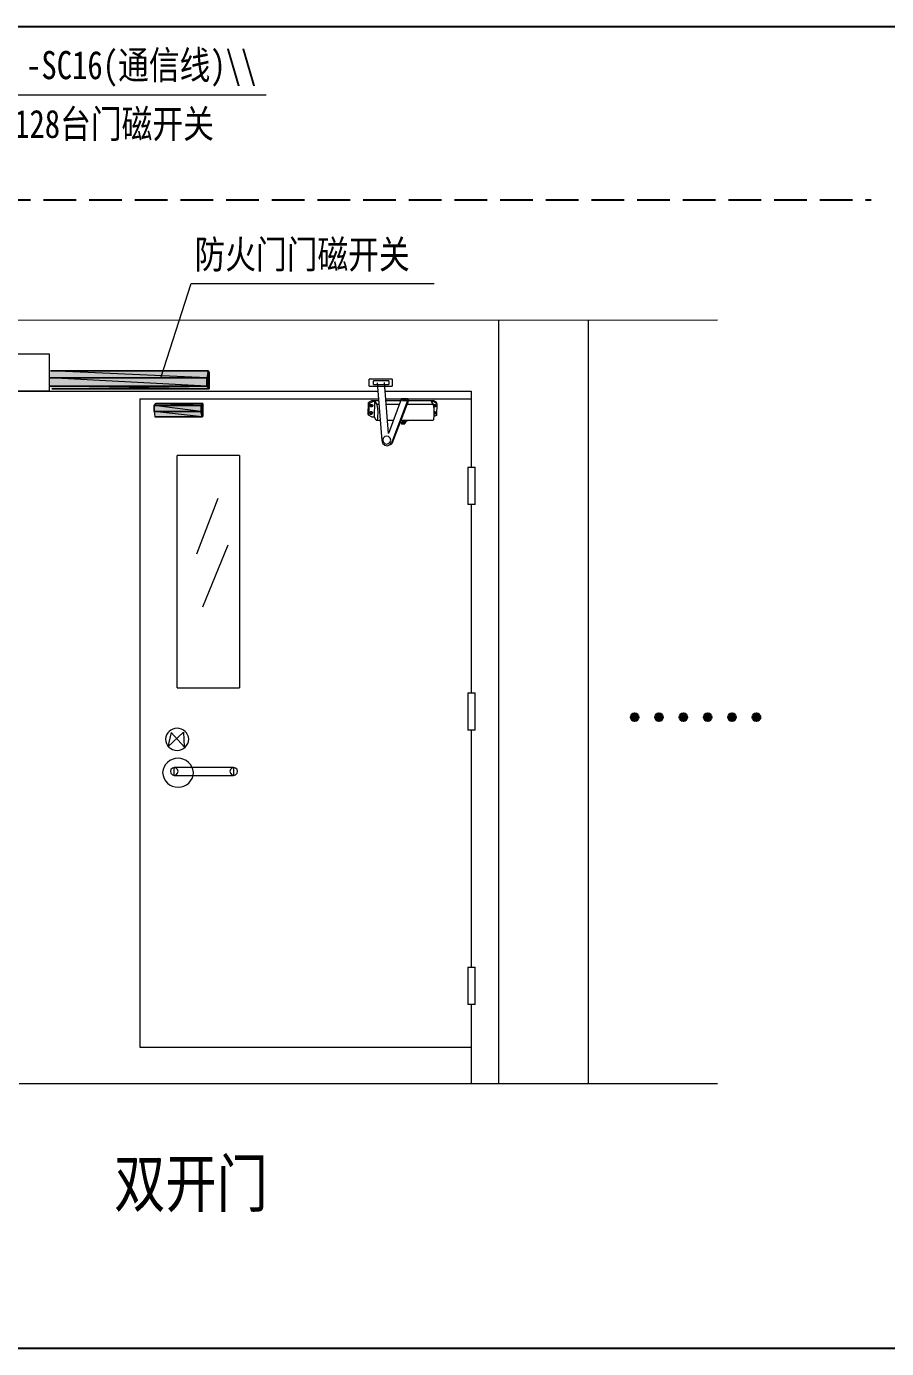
# Model space of a CAD drawing. Header units: millimetres. Extents: x -633009578 to 5705885, y -633235091 to 2571734.
# Drawn here: x 2437078 to 2443671, y 2028609 to 2038735 of the extents above; entities that cross this region are included whole.
import ezdxf

# ---------------------------------------------------------------- set-up
doc = ezdxf.new("R2010")
doc.units = ezdxf.units.MM
doc.header["$LTSCALE"] = 1000
doc.header["$MEASUREMENT"] = 0
doc.linetypes.add('DASH', pattern=[0.35, 0.25, -0.1])
doc.layers.get('0').update_dxf_attribs({"color": 9})
doc.styles.add('-仿宋_GB2312', font='simhei.ttf')

msp = doc.modelspace()

# ---------------------------------------------------------------- hatches: boundary and pattern name
at = {"lineweight": 5}
for points in [[(2437263, 2036097), (2437253.4, 2036043.8), (2438460.4, 2036043.8)], [(2437263, 2036097), (2438470.1, 2036097), (2438460.4, 2036043.8)], [(2438467.6, 2036084.9), (2438460.4, 2036043.8), (2438479.7, 2036043.8)], [(2438470.1, 2036097), (2438467.6, 2036084.9), (2438479.7, 2036084.9)], [(2438467.6, 2036084.9), (2438479.7, 2036084.9), (2438479.7, 2036043.8)], [(2437253.4, 2036043.8), (2438460.4, 2036043.8), (2438460.4, 2035980.9)], [(2437253.4, 2036043.8), (2437253.4, 2035980.9), (2438460.4, 2035980.9)], [(2437253.4, 2035980.9), (2438460.4, 2035980.9), (2438479.7, 2035959.2)], [(2437253.4, 2035980.9), (2437272.7, 2035959.2), (2438479.7, 2035959.2)], [(2438460.4, 2036043.8), (2438479.7, 2036043.8), (2438479.7, 2035980.9)], [(2438460.4, 2036043.8), (2438460.4, 2035980.9), (2438479.7, 2035980.9)], [(2438460.4, 2035980.9), (2438479.7, 2035980.9), (2438479.7, 2035959.2)], [(2438070.9, 2035847.9), (2438056.4, 2035831), (2438414.4, 2035831)], [(2438056.4, 2035831), (2438414.4, 2035831), (2438414.4, 2035785)], [(2438056.4, 2035831), (2438056.4, 2035785), (2438414.4, 2035785)], [(2438056.4, 2035785), (2438414.4, 2035785), (2438424.1, 2035743.9)], [(2438056.4, 2035785), (2438063.7, 2035743.9), (2438424.1, 2035743.9)], [(2438070.9, 2035847.9), (2438431.3, 2035847.9), (2438414.4, 2035831)], [(2438431.3, 2035847.9), (2438414.4, 2035831), (2438431.3, 2035831)], [(2438414.4, 2035831), (2438431.3, 2035831), (2438431.3, 2035785)], [(2438414.4, 2035831), (2438414.4, 2035785), (2438431.3, 2035785)], [(2438414.4, 2035785), (2438431.3, 2035785), (2438431.3, 2035753.6)], [(2438414.4, 2035785), (2438421.7, 2035753.6), (2438431.3, 2035753.6)], [(2438421.7, 2035753.6), (2438431.3, 2035753.6), (2438424.1, 2035743.9)]]:
    msp.add_hatch(color=256, dxfattribs=at).paths.add_polyline_path(points)
at = {"true_color": 0xffffff}
h = msp.add_hatch(color=7, dxfattribs=at)
h.set_gradient(color1=(255, 255, 255), tint=1)
edge = h.paths.add_edge_path()
edge.add_arc((2441739.8, 2033444.3), 30, 0, 360)
h = msp.add_hatch(color=7, dxfattribs=at)
h.set_gradient(color1=(255, 255, 255), tint=1)
edge = h.paths.add_edge_path()
edge.add_arc((2441926.5, 2033444.3), 30, 0, 360)
h = msp.add_hatch(color=7, dxfattribs=at)
h.set_gradient(color1=(255, 255, 255), tint=1)
edge = h.paths.add_edge_path()
edge.add_arc((2442113.2, 2033444.3), 30, 0, 360)
h = msp.add_hatch(color=7, dxfattribs=at)
h.set_gradient(color1=(255, 255, 255), tint=1)
edge = h.paths.add_edge_path()
edge.add_arc((2442299.8, 2033444.3), 30, 0, 360)
h = msp.add_hatch(color=7, dxfattribs=at)
h.set_gradient(color1=(255, 255, 255), tint=1)
edge = h.paths.add_edge_path()
edge.add_arc((2442486.5, 2033444.3), 30, 0, 360)
h = msp.add_hatch(color=7, dxfattribs=at)
h.set_gradient(color1=(255, 255, 255), tint=1)
edge = h.paths.add_edge_path()
edge.add_arc((2442673.2, 2033444.3), 30, 0, 360)

# ---------------------------------------------------------------- linework, layer by layer
msp.add_line((2431675.7, 2038735.1, 3914.5), (2444568, 2038735.1, 3914.5))
at = {"color": 6, "lineweight": 5}
for p, q in [((2434124.6, 2038211.3, 3914.5), (2438914.8, 2038211.3, 3914.5)), ((2438109.3, 2036043.4, 3914.5), (2438342.2, 2036766.5, 3914.5)), ((2438342.2, 2036766.5, 3914.5), (2440203.9, 2036766.5, 3914.5))]:
    msp.add_line(p, q, dxfattribs=at)
at = {"linetype": 'DASH'}
msp.add_line((2433358.5, 2037406.6, 3914.5), (2443551.8, 2037406.6, 3914.5), dxfattribs=at)
at = {"lineweight": 5}
for p, q in [((2433544.9, 2036485.8, 3914.5), (2442374.3, 2036487.9, 3914.5)), ((2440695.4, 2036487.4, 3914.5), (2440695.4, 2030637.6, 3914.5)), ((2441384.6, 2036487.7, 3914.5), (2441384.6, 2030637.6, 3914.5)), ((2438470.1, 2036097, 3914.5), (2437263, 2036097, 3914.5)), ((2438460.4, 2036043.8, 3914.5), (2437263, 2036097, 3914.5)), ((2437263, 2036097, 3914.5), (2438470.1, 2036097, 3914.5)), ((2438460.4, 2036043.8, 3914.5), (2437263, 2036097, 3914.5)), ((2438470.1, 2036097, 3914.5), (2437263, 2036097, 3914.5)), ((2437263, 2036097, 3914.5), (2438470.1, 2036097, 3914.5)), ((2437819.4, 2036097, 3914.5), (2437833.9, 2036097, 3914.5)), ((2438470.1, 2036097, 3914.5), (2438460.4, 2036043.8, 3914.5)), ((2438470.1, 2036097, 3914.5), (2438460.4, 2036043.8, 3914.5)), ((2438467.6, 2036084.9, 3914.5), (2438460.4, 2036043.8, 3914.5)), ((2438470.1, 2036097, 3914.5), (2438467.6, 2036084.9, 3914.5)), ((2438479.7, 2036043.8, 3914.5), (2438467.6, 2036084.9, 3914.5)), ((2438467.6, 2036084.9, 3914.5), (2438479.7, 2036084.9, 3914.5)), ((2438479.7, 2036043.8, 3914.5), (2438467.6, 2036084.9, 3914.5)), ((2438467.6, 2036084.9, 3914.5), (2438479.7, 2036084.9, 3914.5)), ((2438470.1, 2036097, 3914.5), (2438479.7, 2036084.9, 3914.5)), ((2438479.7, 2036084.9, 3914.5), (2438470.1, 2036097, 3914.5)), ((2438479.7, 2035959.2, 3914.5), (2438479.7, 2036084.9, 3914.5)), ((2438479.7, 2036084.9, 3914.5), (2438479.7, 2036043.8, 3914.5)), ((2438460.4, 2036043.8, 3914.5), (2437253.4, 2036043.8, 3914.5)), ((2438460.4, 2035980.9, 3914.5), (2437253.4, 2036043.8, 3914.5)), ((2437253.4, 2036043.8, 3914.5), (2438460.4, 2036043.8, 3914.5)), ((2438460.4, 2035980.9, 3914.5), (2437253.4, 2036043.8, 3914.5)), ((2438460.4, 2036043.8, 3914.5), (2437253.4, 2036043.8, 3914.5)), ((2437253.4, 2036043.8, 3914.5), (2438460.4, 2036043.8, 3914.5)), ((2438460.4, 2036043.8, 3914.5), (2437253.4, 2036043.8, 3914.5)), ((2437253.4, 2036043.8, 3914.5), (2438460.4, 2036043.8, 3914.5)), ((2437253.4, 2036043.8, 3914.5), (2438460.4, 2036043.8, 3914.5)), ((2437253.4, 2035980.9, 3914.5), (2438460.4, 2035980.9, 3914.5)), ((2438479.7, 2035959.2, 3914.5), (2437253.4, 2035980.9, 3914.5)), ((2437253.4, 2035980.9, 3914.5), (2438460.4, 2035980.9, 3914.5)), ((2438479.7, 2035959.2, 3914.5), (2437253.4, 2035980.9, 3914.5)), ((2438460.4, 2035980.9, 3914.5), (2437253.4, 2035980.9, 3914.5)), ((2437253.4, 2035980.9, 3914.5), (2438460.4, 2035980.9, 3914.5)), ((2438460.4, 2035980.9, 3914.5), (2437253.4, 2035980.9, 3914.5)), ((2437253.4, 2035980.9, 3914.5), (2438460.4, 2035980.9, 3914.5)), ((2437253.4, 2035980.9, 3914.5), (2438460.4, 2035980.9, 3914.5)), ((2437272.7, 2035959.2, 3914.5), (2438479.7, 2035959.2, 3914.5)), ((2438479.7, 2035959.2, 3914.5), (2437272.7, 2035959.2, 3914.5)), ((2437272.7, 2035959.2, 3914.5), (2438479.7, 2035959.2, 3914.5)), ((2437272.7, 2035959.2, 3914.5), (2438479.7, 2035959.2, 3914.5)), ((2438460.4, 2035980.9, 3914.5), (2438460.4, 2036043.8, 3914.5)), ((2438460.4, 2036043.8, 3914.5), (2438460.4, 2035980.9, 3914.5)), ((2438479.7, 2035980.9, 3914.5), (2438460.4, 2036043.8, 3914.5)), ((2438460.4, 2036043.8, 3914.5), (2438479.7, 2036043.8, 3914.5)), ((2438479.7, 2035980.9, 3914.5), (2438460.4, 2036043.8, 3914.5)), ((2438460.4, 2036043.8, 3914.5), (2438460.4, 2035980.9, 3914.5)), ((2438460.4, 2036043.8, 3914.5), (2438479.7, 2036043.8, 3914.5)), ((2438460.4, 2035980.9, 3914.5), (2438479.7, 2035959.2, 3914.5)), ((2438460.4, 2035980.9, 3914.5), (2438479.7, 2035959.2, 3914.5)), ((2438479.7, 2035959.2, 3914.5), (2438460.4, 2035980.9, 3914.5)), ((2438460.4, 2035980.9, 3914.5), (2438479.7, 2035980.9, 3914.5)), ((2438460.4, 2035980.9, 3914.5), (2438479.7, 2035980.9, 3914.5)), ((2438479.7, 2036043.8, 3914.5), (2438479.7, 2035980.9, 3914.5)), ((2438479.7, 2035980.9, 3914.5), (2438479.7, 2035959.2, 3914.5)), ((2439880.3, 2036034.1, 3914.5), (2439706.1, 2036034.1, 3914.5)), ((2439706.1, 2035980.9, 3914.5), (2439706.1, 2036034.1, 3914.5)), ((2439706.1, 2035980.9, 3914.5), (2439880.3, 2035980.9, 3914.5)), ((2439856.1, 2036019.6, 3914.5), (2439737.5, 2036019.6, 3914.5)), ((2439737.5, 2035993, 3914.5), (2439737.5, 2036019.6, 3914.5)), ((2439737.5, 2035993, 3914.5), (2439856.1, 2035993, 3914.5)), ((2439766.6, 2036005.1, 3914.5), (2439802.9, 2035562.5, 3914.5)), ((2439853.7, 2035618.1, 3914.5), (2439822.2, 2036007.5, 3914.5)), ((2439856.1, 2036019.6, 3914.5), (2439856.1, 2035993, 3914.5)), ((2439880.3, 2036034.1, 3914.5), (2439880.3, 2035980.9, 3914.5)), ((2436157.6, 2035942.2, 3914.5), (2439771.4, 2035942.2, 3914.5)), ((2437947.6, 2035881.8, 3914.5), (2437947.6, 2030918.2, 3914.5)), ((2437947.6, 2035881.8, 3914.5), (2439706.1, 2035881.8, 3914.5)), ((2439698.8, 2035763.2, 3914.5), (2439701.3, 2035855.2, 3914.5)), ((2439727.9, 2035869.7, 3914.5), (2439701.3, 2035855.2, 3914.5)), ((2439701.3, 2035855.2, 3914.5), (2439706.1, 2035847.9, 3914.5)), ((2439706.1, 2035881.8, 3914.5), (2439776.3, 2035881.8, 3914.5)), ((2439706.1, 2035847.9, 3914.5), (2439732.7, 2035862.4, 3914.5)), ((2439727.9, 2035869.7, 3914.5), (2439778.7, 2035869.7, 3914.5)), ((2439727.9, 2035869.7, 3914.5), (2439732.7, 2035862.4, 3914.5)), ((2439749.6, 2035862.4, 3914.5), (2439732.7, 2035862.4, 3914.5)), ((2439747.2, 2035741.5, 3914.5), (2439749.6, 2035862.4, 3914.5)), ((2439749.6, 2035862.4, 3914.5), (2439764.2, 2035838.2, 3914.5)), ((2439827, 2035942.2, 3914.5), (2440487.4, 2035942.2, 3914.5)), ((2439831.9, 2035881.8, 3914.5), (2440487.4, 2035881.8, 3914.5)), ((2439834.3, 2035869.7, 3914.5), (2439945.6, 2035869.7, 3914.5)), ((2439952.8, 2035886.6, 3914.5), (2439853.7, 2035618.1, 3914.5)), ((2440003.6, 2035881.8, 3914.5), (2439877.8, 2035550.4, 3914.5)), ((2440006, 2035869.7, 3914.5), (2439877.8, 2035538.3, 3914.5)), ((2439950.4, 2035886.6, 3914.5), (2439948, 2035872.1, 3914.5)), ((2439950.4, 2035886.6, 3914.5), (2439991.5, 2035884.2, 3914.5)), ((2439955.2, 2035869.7, 3914.5), (2439984.3, 2035867.2, 3914.5)), ((2439986.7, 2035881.8, 3914.5), (2439960.1, 2035881.8, 3914.5)), ((2439960.1, 2035881.8, 3914.5), (2439962.5, 2035874.5, 3914.5)), ((2439962.5, 2035874.5, 3914.5), (2439989.1, 2035874.5, 3914.5)), ((2439991.5, 2035867.2, 3914.5), (2439984.3, 2035867.2, 3914.5)), ((2439989.1, 2035874.5, 3914.5), (2439986.7, 2035881.8, 3914.5)), ((2439991.5, 2035884.2, 3914.5), (2440001.2, 2035884.2, 3914.5)), ((2439994, 2035869.7, 3914.5), (2439991.5, 2035867.2, 3914.5)), ((2439996.4, 2035869.7, 3914.5), (2439994, 2035869.7, 3914.5)), ((2440001.2, 2035874.5, 3914.5), (2439996.4, 2035869.7, 3914.5)), ((2440001.2, 2035884.2, 3914.5), (2440001.2, 2035881.8, 3914.5)), ((2440003.6, 2035872.1, 3914.5), (2440001.2, 2035881.8, 3914.5)), ((2440001.2, 2035881.8, 3914.5), (2440003.6, 2035872.1, 3914.5)), ((2440001.2, 2035881.8, 3914.5), (2440001.2, 2035874.5, 3914.5)), ((2440001.2, 2035874.5, 3914.5), (2440001.2, 2035864.8, 3914.5)), ((2440003.6, 2035872.1, 3914.5), (2440001.2, 2035862.4, 3914.5)), ((2440003.6, 2035872.1, 3914.5), (2440003.6, 2035874.5, 3914.5)), ((2440010.9, 2035869.7, 3914.5), (2440194.7, 2035869.7, 3914.5)), ((2440199.6, 2035862.4, 3914.5), (2440180.2, 2035862.4, 3914.5)), ((2440180.2, 2035862.4, 3914.5), (2440194.7, 2035838.2, 3914.5)), ((2440221.3, 2035855.2, 3914.5), (2440194.7, 2035869.7, 3914.5)), ((2440199.6, 2035862.4, 3914.5), (2440194.7, 2035869.7, 3914.5)), ((2440199.6, 2035862.4, 3914.5), (2440223.7, 2035847.9, 3914.5)), ((2440223.7, 2035847.9, 3914.5), (2440221.3, 2035855.2, 3914.5)), ((2440487.4, 2035942.2, 3914.5), (2440487.4, 2035690.7, 3914.5)), ((2440487.4, 2035881.8, 3914.5), (2440487.4, 2035359.3, 3914.5)), ((2438056.4, 2035831, 3914.5), (2438070.9, 2035847.9, 3914.5)), ((2438070.9, 2035847.9, 3914.5), (2438056.4, 2035831, 3914.5)), ((2438056.4, 2035785, 3914.5), (2438056.4, 2035831, 3914.5)), ((2438056.4, 2035831, 3914.5), (2438414.4, 2035831, 3914.5)), ((2438414.4, 2035785, 3914.5), (2438056.4, 2035831, 3914.5)), ((2438056.4, 2035831, 3914.5), (2438414.4, 2035831, 3914.5)), ((2438414.4, 2035785, 3914.5), (2438056.4, 2035831, 3914.5)), ((2438056.4, 2035831, 3914.5), (2438056.4, 2035785, 3914.5)), ((2438414.4, 2035831, 3914.5), (2438056.4, 2035831, 3914.5)), ((2438056.4, 2035831, 3914.5), (2438414.4, 2035831, 3914.5)), ((2438414.4, 2035831, 3914.5), (2438056.4, 2035831, 3914.5)), ((2438056.4, 2035831, 3914.5), (2438414.4, 2035831, 3914.5)), ((2438056.4, 2035831, 3914.5), (2438414.4, 2035831, 3914.5)), ((2438056.4, 2035785, 3914.5), (2438063.7, 2035743.9, 3914.5)), ((2438414.4, 2035785, 3914.5), (2438056.4, 2035785, 3914.5)), ((2438424.1, 2035743.9, 3914.5), (2438056.4, 2035785, 3914.5)), ((2438056.4, 2035785, 3914.5), (2438414.4, 2035785, 3914.5)), ((2438424.1, 2035743.9, 3914.5), (2438056.4, 2035785, 3914.5)), ((2438056.4, 2035785, 3914.5), (2438063.7, 2035743.9, 3914.5)), ((2438414.4, 2035785, 3914.5), (2438056.4, 2035785, 3914.5)), ((2438056.4, 2035785, 3914.5), (2438414.4, 2035785, 3914.5)), ((2438414.4, 2035785, 3914.5), (2438056.4, 2035785, 3914.5)), ((2438056.4, 2035785, 3914.5), (2438414.4, 2035785, 3914.5)), ((2438056.4, 2035785, 3914.5), (2438414.4, 2035785, 3914.5)), ((2438070.9, 2035847.9, 3914.5), (2438431.3, 2035847.9, 3914.5)), ((2438414.4, 2035831, 3914.5), (2438070.9, 2035847.9, 3914.5)), ((2438070.9, 2035847.9, 3914.5), (2438431.3, 2035847.9, 3914.5)), ((2438414.4, 2035831, 3914.5), (2438070.9, 2035847.9, 3914.5)), ((2438431.3, 2035847.9, 3914.5), (2438070.9, 2035847.9, 3914.5)), ((2438070.9, 2035847.9, 3914.5), (2438431.3, 2035847.9, 3914.5)), ((2438414.4, 2035831, 3914.5), (2438431.3, 2035847.9, 3914.5)), ((2438431.3, 2035847.9, 3914.5), (2438414.4, 2035831, 3914.5)), ((2438431.3, 2035847.9, 3914.5), (2438414.4, 2035831, 3914.5)), ((2438414.4, 2035831, 3914.5), (2438414.4, 2035785, 3914.5)), ((2438431.3, 2035785, 3914.5), (2438414.4, 2035831, 3914.5)), ((2438414.4, 2035831, 3914.5), (2438431.3, 2035831, 3914.5)), ((2438431.3, 2035785, 3914.5), (2438414.4, 2035831, 3914.5)), ((2438414.4, 2035831, 3914.5), (2438414.4, 2035785, 3914.5)), ((2438414.4, 2035831, 3914.5), (2438431.3, 2035831, 3914.5)), ((2438414.4, 2035831, 3914.5), (2438414.4, 2035785, 3914.5)), ((2438424.1, 2035743.9, 3914.5), (2438414.4, 2035785, 3914.5)), ((2438431.3, 2035753.6, 3914.5), (2438414.4, 2035785, 3914.5)), ((2438414.4, 2035785, 3914.5), (2438431.3, 2035785, 3914.5)), ((2438431.3, 2035753.6, 3914.5), (2438414.4, 2035785, 3914.5)), ((2438414.4, 2035785, 3914.5), (2438421.7, 2035753.6, 3914.5)), ((2438414.4, 2035785, 3914.5), (2438431.3, 2035785, 3914.5)), ((2438414.4, 2035785, 3914.5), (2438424.1, 2035743.9, 3914.5)), ((2438424.1, 2035743.9, 3914.5), (2438421.7, 2035753.6, 3914.5)), ((2438421.7, 2035753.6, 3914.5), (2438431.3, 2035753.6, 3914.5)), ((2438421.7, 2035753.6, 3914.5), (2438431.3, 2035753.6, 3914.5)), ((2438424.1, 2035743.9, 3914.5), (2438431.3, 2035753.6, 3914.5)), ((2438431.3, 2035753.6, 3914.5), (2438424.1, 2035743.9, 3914.5)), ((2438431.3, 2035847.9, 3914.5), (2438431.3, 2035753.6, 3914.5)), ((2438431.3, 2035831, 3914.5), (2438431.3, 2035847.9, 3914.5)), ((2438431.3, 2035831, 3914.5), (2438431.3, 2035785, 3914.5)), ((2438431.3, 2035785, 3914.5), (2438431.3, 2035753.6, 3914.5)), ((2439701.3, 2035758.4, 3914.5), (2439698.8, 2035763.2, 3914.5)), ((2439706.1, 2035847.9, 3914.5), (2439701.3, 2035758.4, 3914.5)), ((2439727.9, 2035741.5, 3914.5), (2439701.3, 2035758.4, 3914.5)), ((2439708.5, 2035772.9, 3914.5), (2439710.9, 2035780.2, 3914.5)), ((2439710.9, 2035768.1, 3914.5), (2439708.5, 2035772.9, 3914.5)), ((2439713.4, 2035770.5, 3914.5), (2439708.5, 2035772.9, 3914.5)), ((2439710.9, 2035831, 3914.5), (2439713.4, 2035838.2, 3914.5)), ((2439710.9, 2035826.1, 3914.5), (2439710.9, 2035831, 3914.5)), ((2439715.8, 2035826.1, 3914.5), (2439710.9, 2035828.5, 3914.5)), ((2439718.2, 2035821.3, 3914.5), (2439710.9, 2035826.1, 3914.5)), ((2439710.9, 2035780.2, 3914.5), (2439718.2, 2035785, 3914.5)), ((2439715.8, 2035763.2, 3914.5), (2439710.9, 2035768.1, 3914.5)), ((2439713.4, 2035838.2, 3914.5), (2439718.2, 2035840.6, 3914.5)), ((2439720.6, 2035770.5, 3914.5), (2439713.4, 2035770.5, 3914.5)), ((2439723, 2035828.5, 3914.5), (2439715.8, 2035826.1, 3914.5)), ((2439723, 2035763.2, 3914.5), (2439715.8, 2035763.2, 3914.5)), ((2439718.2, 2035840.6, 3914.5), (2439725.5, 2035840.6, 3914.5)), ((2439725.5, 2035821.3, 3914.5), (2439718.2, 2035821.3, 3914.5)), ((2439718.2, 2035785, 3914.5), (2439723, 2035785, 3914.5)), ((2439725.5, 2035775.3, 3914.5), (2439720.6, 2035770.5, 3914.5)), ((2439727.9, 2035831, 3914.5), (2439723, 2035828.5, 3914.5)), ((2439723, 2035785, 3914.5), (2439730.3, 2035780.2, 3914.5)), ((2439727.9, 2035768.1, 3914.5), (2439723, 2035763.2, 3914.5)), ((2439725.5, 2035840.6, 3914.5), (2439730.3, 2035835.8, 3914.5)), ((2439730.3, 2035823.7, 3914.5), (2439725.5, 2035821.3, 3914.5)), ((2439727.9, 2035780.2, 3914.5), (2439725.5, 2035775.3, 3914.5)), ((2439727.9, 2035840.6, 3914.5), (2439727.9, 2035838.2, 3914.5)), ((2439727.9, 2035838.2, 3914.5), (2439727.9, 2035831, 3914.5)), ((2439727.9, 2035782.6, 3914.5), (2439727.9, 2035780.2, 3914.5)), ((2439730.3, 2035772.9, 3914.5), (2439727.9, 2035768.1, 3914.5)), ((2439730.3, 2035835.8, 3914.5), (2439732.7, 2035831, 3914.5)), ((2439732.7, 2035831, 3914.5), (2439730.3, 2035823.7, 3914.5)), ((2439730.3, 2035780.2, 3914.5), (2439730.3, 2035772.9, 3914.5)), ((2439764.2, 2035838.2, 3914.5), (2439769, 2035806.8, 3914.5)), ((2439781.1, 2035838.2, 3914.5), (2439764.2, 2035838.2, 3914.5)), ((2439769, 2035806.8, 3914.5), (2439771.4, 2035777.7, 3914.5)), ((2439771.4, 2035777.7, 3914.5), (2439769, 2035746.3, 3914.5)), ((2439933.5, 2035838.2, 3914.5), (2439836.7, 2035838.2, 3914.5)), ((2440194.7, 2035838.2, 3914.5), (2439989.1, 2035838.2, 3914.5)), ((2440194.7, 2035838.2, 3914.5), (2440199.6, 2035806.8, 3914.5)), ((2440197.1, 2035833.4, 3914.5), (2440199.6, 2035838.2, 3914.5)), ((2440204.4, 2035826.1, 3914.5), (2440197.1, 2035828.5, 3914.5)), ((2440199.6, 2035838.2, 3914.5), (2440206.8, 2035840.6, 3914.5)), ((2440204.4, 2035818.9, 3914.5), (2440199.6, 2035823.7, 3914.5)), ((2440199.6, 2035806.8, 3914.5), (2440202, 2035777.7, 3914.5)), ((2440202, 2035777.7, 3914.5), (2440199.6, 2035746.3, 3914.5)), ((2440221.3, 2035756, 3914.5), (2440199.6, 2035746.3, 3914.5)), ((2440202, 2035785, 3914.5), (2440209.2, 2035785, 3914.5)), ((2440209.2, 2035772.9, 3914.5), (2440202, 2035770.5, 3914.5)), ((2440211.7, 2035765.7, 3914.5), (2440202, 2035763.2, 3914.5)), ((2440209.2, 2035828.5, 3914.5), (2440204.4, 2035826.1, 3914.5)), ((2440211.7, 2035821.3, 3914.5), (2440204.4, 2035818.9, 3914.5)), ((2440206.8, 2035840.6, 3914.5), (2440211.7, 2035840.6, 3914.5)), ((2440214.1, 2035838.2, 3914.5), (2440209.2, 2035828.5, 3914.5)), ((2440209.2, 2035785, 3914.5), (2440214.1, 2035780.2, 3914.5)), ((2440211.7, 2035780.2, 3914.5), (2440209.2, 2035772.9, 3914.5)), ((2440211.7, 2035840.6, 3914.5), (2440216.5, 2035835.8, 3914.5)), ((2440216.5, 2035823.7, 3914.5), (2440211.7, 2035821.3, 3914.5)), ((2440211.7, 2035782.6, 3914.5), (2440211.7, 2035780.2, 3914.5)), ((2440216.5, 2035772.9, 3914.5), (2440211.7, 2035765.7, 3914.5)), ((2440214.1, 2035840.6, 3914.5), (2440214.1, 2035838.2, 3914.5)), ((2440214.1, 2035780.2, 3914.5), (2440216.5, 2035772.9, 3914.5)), ((2440216.5, 2035835.8, 3914.5), (2440218.9, 2035831, 3914.5)), ((2440218.9, 2035831, 3914.5), (2440216.5, 2035823.7, 3914.5)), ((2440223.7, 2035847.9, 3914.5), (2440221.3, 2035756, 3914.5)), ((2438424.1, 2035743.9, 3914.5), (2438063.7, 2035743.9, 3914.5)), ((2438424.1, 2035743.9, 3914.5), (2438063.7, 2035743.9, 3914.5)), ((2438063.7, 2035743.9, 3914.5), (2438424.1, 2035743.9, 3914.5)), ((2438063.7, 2035743.9, 3914.5), (2438424.1, 2035743.9, 3914.5)), ((2439747.2, 2035741.5, 3914.5), (2439727.9, 2035741.5, 3914.5)), ((2439759.3, 2035719.7, 3914.5), (2439747.2, 2035741.5, 3914.5)), ((2439761.7, 2035717.3, 3914.5), (2439759.3, 2035719.7, 3914.5)), ((2439766.6, 2035722.1, 3914.5), (2439761.7, 2035717.3, 3914.5)), ((2439790.8, 2035717.3, 3914.5), (2439761.7, 2035717.3, 3914.5)), ((2439769, 2035731.8, 3914.5), (2439766.6, 2035722.1, 3914.5)), ((2439769, 2035746.3, 3914.5), (2439769, 2035731.8, 3914.5)), ((2439889.9, 2035717.3, 3914.5), (2439844, 2035717.3, 3914.5)), ((2439940.7, 2035714.9, 3914.5), (2439972.2, 2035710, 3914.5)), ((2440192.3, 2035717.3, 3914.5), (2439943.2, 2035717.3, 3914.5)), ((2439945.6, 2035712.4, 3914.5), (2439943.2, 2035705.2, 3914.5)), ((2439943.2, 2035705.2, 3914.5), (2439945.6, 2035705.2, 3914.5)), ((2439945.6, 2035705.2, 3914.5), (2439952.8, 2035702.8, 3914.5)), ((2439950.4, 2035702.8, 3914.5), (2439950.4, 2035697.9, 3914.5)), ((2439950.4, 2035697.9, 3914.5), (2439952.8, 2035690.7, 3914.5)), ((2439952.8, 2035702.8, 3914.5), (2439979.4, 2035700.3, 3914.5)), ((2439952.8, 2035702.8, 3914.5), (2439952.8, 2035690.7, 3914.5)), ((2439952.8, 2035690.7, 3914.5), (2439979.4, 2035690.7, 3914.5)), ((2439972.2, 2035710, 3914.5), (2439986.7, 2035712.4, 3914.5)), ((2439979.4, 2035702.8, 3914.5), (2439986.7, 2035705.2, 3914.5)), ((2439979.4, 2035700.3, 3914.5), (2439979.4, 2035702.8, 3914.5)), ((2439979.4, 2035702.8, 3914.5), (2439979.4, 2035690.7, 3914.5)), ((2439986.7, 2035712.4, 3914.5), (2440003.6, 2035717.3, 3914.5)), ((2439986.7, 2035712.4, 3914.5), (2439986.7, 2035705.2, 3914.5)), ((2440197.1, 2035722.1, 3914.5), (2440192.3, 2035717.3, 3914.5)), ((2440199.6, 2035746.3, 3914.5), (2440197.1, 2035731.8, 3914.5)), ((2440197.1, 2035731.8, 3914.5), (2440197.1, 2035722.1, 3914.5)), ((2439802.9, 2035562.5, 3914.5), (2439807.7, 2035543.1, 3914.5)), ((2439812.5, 2035581.8, 3914.5), (2439810.1, 2035567.3, 3914.5)), ((2439810.1, 2035567.3, 3914.5), (2439812.5, 2035552.8, 3914.5)), ((2439824.6, 2035593.9, 3914.5), (2439812.5, 2035581.8, 3914.5)), ((2439812.5, 2035552.8, 3914.5), (2439824.6, 2035540.7, 3914.5)), ((2439839.1, 2035596.3, 3914.5), (2439824.6, 2035593.9, 3914.5)), ((2439853.7, 2035593.9, 3914.5), (2439839.1, 2035596.3, 3914.5)), ((2439865.7, 2035581.8, 3914.5), (2439853.7, 2035593.9, 3914.5)), ((2439853.7, 2035540.7, 3914.5), (2439865.7, 2035552.8, 3914.5)), ((2439870.6, 2035567.3, 3914.5), (2439865.7, 2035581.8, 3914.5)), ((2439865.7, 2035552.8, 3914.5), (2439870.6, 2035567.3, 3914.5)), ((2439865.7, 2035533.4, 3914.5), (2439877.8, 2035550.4, 3914.5)), ((2438711.9, 2035448.8, 3914.5), (2438233, 2035448.8, 3914.5)), ((2438233, 2033668.5, 3914.5), (2438233, 2035448.8, 3914.5)), ((2438711.9, 2035448.8, 3914.5), (2438711.9, 2033668.5, 3914.5)), ((2439807.7, 2035543.1, 3914.5), (2439824.6, 2035528.6, 3914.5)), ((2439824.6, 2035540.7, 3914.5), (2439839.1, 2035535.9, 3914.5)), ((2439824.6, 2035528.6, 3914.5), (2439846.4, 2035523.8, 3914.5)), ((2439839.1, 2035535.9, 3914.5), (2439853.7, 2035540.7, 3914.5)), ((2439846.4, 2035523.8, 3914.5), (2439865.7, 2035533.4, 3914.5)), ((2439851.2, 2035526.2, 3914.5), (2439877.8, 2035538.3, 3914.5)), ((2440460.8, 2035359.3, 3914.5), (2440516.4, 2035359.3, 3914.5)), ((2440460.8, 2035359.3, 3914.5), (2440460.8, 2035073.9, 3914.5)), ((2440516.4, 2035073.9, 3914.5), (2440516.4, 2035359.3, 3914.5)), ((2438545, 2035119.8, 3914.5), (2438380.6, 2034694.1, 3914.5)), ((2440516.4, 2035073.9, 3914.5), (2440460.8, 2035073.9, 3914.5)), ((2440487.4, 2035073.9, 3914.5), (2440487.4, 2033629.8, 3914.5)), ((2438622.4, 2034761.8, 3914.5), (2438428.9, 2034287.7, 3914.5)), ((2438233, 2033668.5, 3914.5), (2438711.9, 2033668.5, 3914.5)), ((2440460.8, 2033629.8, 3914.5), (2440516.4, 2033629.8, 3914.5)), ((2440460.8, 2033629.8, 3914.5), (2440460.8, 2033344.3, 3914.5)), ((2440516.4, 2033344.3, 3914.5), (2440516.4, 2033629.8, 3914.5)), ((2438162.9, 2033218.6, 3914.5), (2438281.4, 2033329.8, 3914.5)), ((2438187, 2033327.4, 3914.5), (2438162.9, 2033218.6, 3914.5)), ((2438288.6, 2033213.7, 3914.5), (2438187, 2033327.4, 3914.5)), ((2438281.4, 2033329.8, 3914.5), (2438286.2, 2033216.1, 3914.5)), ((2440516.4, 2033344.3, 3914.5), (2440460.8, 2033344.3, 3914.5)), ((2440487.4, 2033344.3, 3914.5), (2440487.4, 2031530.2, 3914.5)), ((2438184.6, 2033044.4, 3914.5), (2438182.2, 2033029.9, 3914.5)), ((2438182.2, 2033029.9, 3914.5), (2438184.6, 2033015.4, 3914.5)), ((2438196.7, 2033054.1, 3914.5), (2438184.6, 2033044.4, 3914.5)), ((2438184.6, 2033015.4, 3914.5), (2438196.7, 2033003.3, 3914.5)), ((2438211.2, 2033058.9, 3914.5), (2438196.7, 2033054.1, 3914.5)), ((2438225.7, 2033054.1, 3914.5), (2438211.2, 2033058.9, 3914.5)), ((2438666, 2033058.9, 3914.5), (2438211.2, 2033058.9, 3914.5)), ((2438211.2, 2032998.4, 3914.5), (2438211.2, 2033058.9, 3914.5)), ((2438235.4, 2033044.4, 3914.5), (2438225.7, 2033054.1, 3914.5)), ((2438225.7, 2033003.3, 3914.5), (2438235.4, 2033015.4, 3914.5)), ((2438240.3, 2033029.9, 3914.5), (2438235.4, 2033044.4, 3914.5)), ((2438235.4, 2033015.4, 3914.5), (2438240.3, 2033029.9, 3914.5)), ((2438641.8, 2033044.4, 3914.5), (2438637, 2033029.9, 3914.5)), ((2438637, 2033029.9, 3914.5), (2438641.8, 2033015.4, 3914.5)), ((2438651.5, 2033054.1, 3914.5), (2438641.8, 2033044.4, 3914.5)), ((2438641.8, 2033015.4, 3914.5), (2438651.5, 2033003.3, 3914.5)), ((2438666, 2033058.9, 3914.5), (2438651.5, 2033054.1, 3914.5)), ((2438680.5, 2033054.1, 3914.5), (2438666, 2033058.9, 3914.5)), ((2438666, 2033058.9, 3914.5), (2438666, 2032998.4, 3914.5)), ((2438692.6, 2033044.4, 3914.5), (2438680.5, 2033054.1, 3914.5)), ((2438680.5, 2033003.3, 3914.5), (2438692.6, 2033015.4, 3914.5)), ((2438695, 2033029.9, 3914.5), (2438692.6, 2033044.4, 3914.5)), ((2438692.6, 2033015.4, 3914.5), (2438695, 2033029.9, 3914.5)), ((2438196.7, 2033003.3, 3914.5), (2438211.2, 2032998.4, 3914.5)), ((2438211.2, 2032998.4, 3914.5), (2438225.7, 2033003.3, 3914.5)), ((2438211.2, 2032998.4, 3914.5), (2438666, 2032998.4, 3914.5)), ((2438651.5, 2033003.3, 3914.5), (2438666, 2032998.4, 3914.5)), ((2438666, 2032998.4, 3914.5), (2438680.5, 2033003.3, 3914.5)), ((2440460.8, 2031530.2, 3914.5), (2440516.4, 2031530.2, 3914.5)), ((2440460.8, 2031530.2, 3914.5), (2440460.8, 2031244.8, 3914.5)), ((2440516.4, 2031244.8, 3914.5), (2440516.4, 2031530.2, 3914.5)), ((2440516.4, 2031244.8, 3914.5), (2440460.8, 2031244.8, 3914.5)), ((2440487.4, 2031244.8, 3914.5), (2440487.4, 2030637.6, 3914.5)), ((2437947.6, 2030918.2, 3914.5), (2440487.4, 2030918.2, 3914.5)), ((2437023.6, 2030637.6, 3914.5), (2442374.3, 2030637.6, 3914.5))]:
    msp.add_line(p, q, dxfattribs=at)
at = {"elevation": 3914.5}
msp.add_lwpolyline([(2444568, 2038735.1), (2444568, 2028608.5), (2431675.7, 2028608.5), (2431675.7, 2038735.1)], dxfattribs=at)
at = {"color": 6, "lineweight": 5, "elevation": 3914.5}
msp.add_lwpolyline([(2436389.5, 2036227.8), (2437253.4, 2036227.8), (2437253.4, 2035942.2), (2436389.5, 2035942.2)], close=True, dxfattribs=at)
for centre in [(2441739.8, 2033444.3, 3914.5), (2441926.5, 2033444.3, 3914.5), (2442113.2, 2033444.3, 3914.5), (2442299.8, 2033444.3, 3914.5), (2442486.5, 2033444.3, 3914.5), (2442673.2, 2033444.3, 3914.5)]:
    msp.add_circle(centre, 30)
at = {"lineweight": 5}
for centre, radius, start, end in [((2438233, 2033270.3, 3914.5), 89.7, 4.05757, 175.94243), ((2438233, 2033279.5, 3914.5), 89.5, 181.8319, 358.16808), ((2438240.2, 2033011, 3914.5), 118.9, 4.42444, 175.57487), ((2438240.3, 2033026.3, 3914.5), 118.7, 182.92636, 357.07394)]:
    msp.add_arc(centre, radius, start, end, dxfattribs=at)

# ---------------------------------------------------------------- texts
at = {"color": 3, "lineweight": 35, "style": '-仿宋_GB2312', "width": 0.8}
for s, p in [('-SC16(通信线)\\\\', (2437075.4, 2038331.3, 3914.5)), ('通信距离≤1000米,可管理128台门磁开关', (2434275.4, 2037880.9, 3914.5))]:
    msp.add_text(s, height=216, dxfattribs=at).set_placement(p)
at = {"color": 2, "lineweight": 35, "style": '-仿宋_GB2312', "width": 0.8}
for s, height, p in [('防火门门磁开关', 216, (2438366.2, 2036881.2, 3914.5)), ('双开门', 360, (2437750.2, 2029694.1, 3914.5))]:
    msp.add_text(s, height=height, dxfattribs=at).set_placement(p)

doc.saveas('drawing.dxf')
